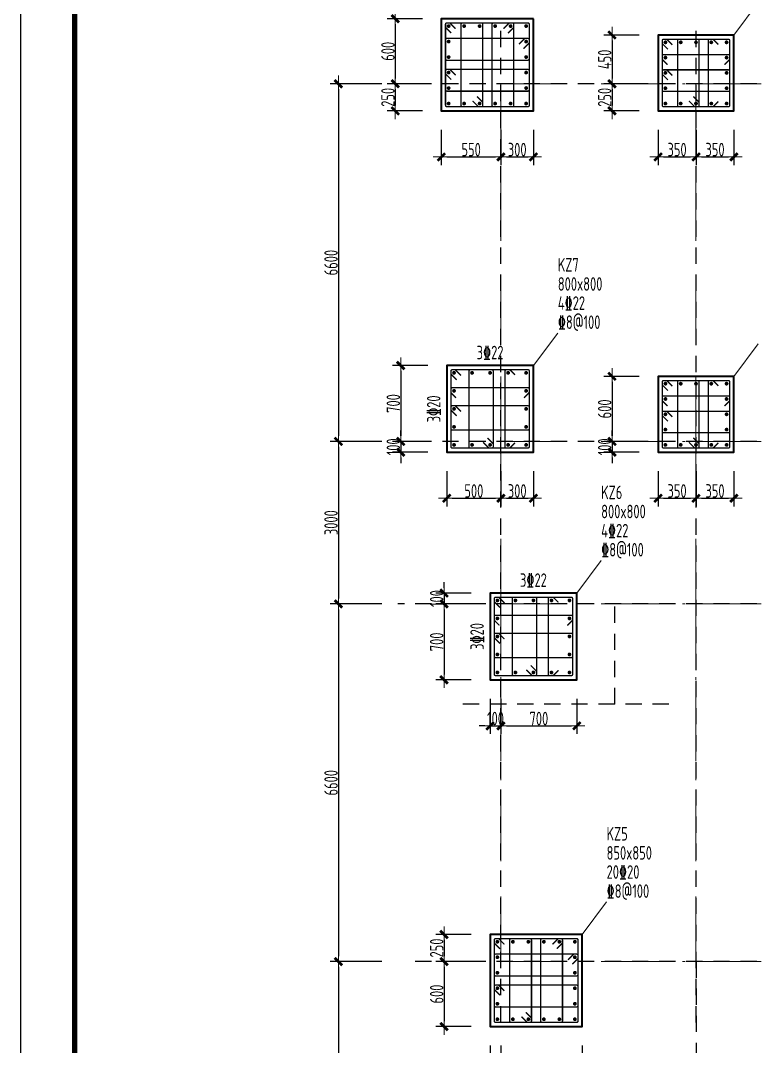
# Model space of a CAD drawing. Header units: millimetres. Extents: x 539196 to 807275, y 431843 to 1156631.
# Drawn here: x 603403 to 617021, y 571892 to 590827 of the extents above; entities that cross this region are included whole.
import ezdxf
from ezdxf.enums import TextEntityAlignment as Align

# ---------------------------------------------------------------- set-up
doc = ezdxf.new("R2010")
doc.units = ezdxf.units.MM
doc.header["$MEASUREMENT"] = 0
for name, pattern in [('DOTE', [2.42, 2, -0.2, 0.02, -0.2]), ('点划线', [1850, 1200, -300, 50, -300]), ('虚线', [500, 300, -200])]:
    doc.linetypes.add(name, pattern=pattern)
doc.layers.add('DOTE', color=1, linetype='DOTE')
doc.layers.add('PUB_TITLE', color=4, linetype='Continuous')
for name, color, linetype, lineweight in [('柱原位标注', 7, 'Continuous', 18), ('柱尺寸标注', 3, 'Continuous', 18), ('柱标注引线', 2, 'Continuous', 18), ('柱箍筋', 1, 'Continuous', 25), ('柱纵筋', 1, 'Continuous', 70), ('柱集中标注', 2, 'Continuous', 18), ('砼柱', 2, 'Continuous', 35), ('网格', 9, '点划线', 18), ('轴线标注', 3, 'Continuous', 18)]:
    doc.layers.add(name, color=color, linetype=linetype, lineweight=lineweight)
doc.styles.add('样式 1', font='yjkeng.shx', dxfattribs={"width": 0.7, "bigfont": 'yjkchn.shx'})
doc.dimstyles.new('盈建科结构', dxfattribs={"dimscale": 100, "dimtxt": 2.5, "dimasz": 1, "dimexe": 1.5, "dimexo": 0.625, "dimgap": 0.1, "dimtad": 1, "dimdec": 0, "dimrnd": 1, "dimzin": 0, "dimdsep": 46, "dimtxsty": '样式 1', "dimblk": '_yjkbk', "dimblk1": 'ARCHTICK', "dimblk2": 'ARCHTICK', "dimcen": 0.09, "dimadec": 0, "dimazin": 0, "dimtfac": 1, "dimtdec": 4, "dimtix": 1, "dimtmove": 2, "dimatfit": 3, "dimfxl": 0, "dimtolj": 1, "dimtzin": 0, "dimarcsym": 0})

# ---------------------------------------------------------------- blocks, each defined once
blk = doc.blocks.new('_yjkbk')
blk.add_line((-1, 0), (1.5, 0))
blk.add_lwpolyline([(-0.7, -0.7, 0.5, 0.5, 0), (0.7, 0.7, 0.5, 0.5, 0)], format="xyseb")
blk = doc.blocks.new('*D1892')
at = {"layer": 'Defpoints', "color": 0}
for p in [(611168, 589159), (612268, 589159), (612268, 588309)]:
    blk.add_point(p, dxfattribs=at)
at = {"layer": '柱尺寸标注', "color": 0, "lineweight": -2}
for p, q in [((611168, 588809), (611168, 588159)), ((612268, 588809), (612268, 588159)), ((611268, 588309), (612168, 588309))]:
    blk.add_line(p, q, dxfattribs=at)
at = {"layer": '柱尺寸标注', "color": 0, "lineweight": -2, "xscale": 100, "yscale": 100, "zscale": 100, "rotation": 180}
blk.add_blockref('_yjkbk', (611168, 588309), dxfattribs=at)
at = {"layer": '柱尺寸标注', "color": 0, "lineweight": -2, "xscale": 100, "yscale": 100, "zscale": 100}
blk.add_blockref('_yjkbk', (612268, 588309), dxfattribs=at)
at = {"layer": '柱尺寸标注', "color": 0, "insert": (611718, 588444), "char_height": 250, "attachment_point": 5, "style": '样式 1'}
blk.add_mtext('\\A1;550', dxfattribs=at)
blk = doc.blocks.new('_ARCHTICK')
at = {"color": 0, "linetype": 'ByBlock', "const_width": 0.15}
blk.add_lwpolyline([(-0.5, -0.5), (0.5, 0.5)], dxfattribs=at)
blk = doc.blocks.new('*D1893')
at = {"layer": 'Defpoints', "color": 0}
for p in [(612268, 589159), (612868, 589159), (612868, 588309)]:
    blk.add_point(p, dxfattribs=at)
at = {"layer": '柱尺寸标注', "color": 0, "lineweight": -2}
for p, q in [((612268, 588809), (612268, 588159)), ((612868, 588809), (612868, 588159)), ((612368, 588309), (612768, 588309))]:
    blk.add_line(p, q, dxfattribs=at)
at = {"layer": '柱尺寸标注', "color": 0, "lineweight": -2, "xscale": 100, "yscale": 100, "zscale": 100, "rotation": 180}
blk.add_blockref('_yjkbk', (612268, 588309), dxfattribs=at)
at = {"layer": '柱尺寸标注', "color": 0, "lineweight": -2, "xscale": 100, "yscale": 100, "zscale": 100}
blk.add_blockref('_yjkbk', (612868, 588309), dxfattribs=at)
at = {"layer": '柱尺寸标注', "color": 0, "insert": (612568, 588444), "char_height": 250, "attachment_point": 5, "style": '样式 1'}
blk.add_mtext('\\A1;300', dxfattribs=at)
blk = doc.blocks.new('*D1894')
at = {"layer": 'Defpoints', "color": 0}
for p in [(611168, 590859), (610318, 589659), (611168, 589659)]:
    blk.add_point(p, dxfattribs=at)
at = {"layer": '柱尺寸标注', "color": 0, "lineweight": -2}
for p, q in [((610818, 590859), (610168, 590859)), ((610318, 590759), (610318, 589759)), ((610818, 589659), (610168, 589659))]:
    blk.add_line(p, q, dxfattribs=at)
at = {"layer": '柱尺寸标注', "color": 0, "lineweight": -2, "xscale": 100, "yscale": 100, "zscale": 100}
for p, rotation in [((610318, 590859), 90), ((610318, 589659), 270)]:
    blk.add_blockref('_yjkbk', p, dxfattribs=dict(at, rotation=rotation))
at = {"layer": '柱尺寸标注', "color": 0, "insert": (610183, 590259), "char_height": 250, "attachment_point": 5, "rotation": 90, "style": '样式 1'}
blk.add_mtext('\\A1;600', dxfattribs=at)
blk = doc.blocks.new('*D1895')
at = {"layer": 'Defpoints', "color": 0}
for p in [(611168, 589659), (610318, 589159), (611168, 589159)]:
    blk.add_point(p, dxfattribs=at)
at = {"layer": '柱尺寸标注', "color": 0, "lineweight": -2}
for p, q in [((610818, 589659), (610168, 589659)), ((610318, 589559), (610318, 589259)), ((610818, 589159), (610168, 589159))]:
    blk.add_line(p, q, dxfattribs=at)
at = {"layer": '柱尺寸标注', "color": 0, "lineweight": -2, "xscale": 100, "yscale": 100, "zscale": 100}
for p, rotation in [((610318, 589659), 90), ((610318, 589159), 270)]:
    blk.add_blockref('_yjkbk', p, dxfattribs=dict(at, rotation=rotation))
at = {"layer": '柱尺寸标注', "color": 0, "insert": (610183, 589409), "char_height": 250, "attachment_point": 5, "rotation": 90, "style": '样式 1'}
blk.add_mtext('\\A1;250', dxfattribs=at)
blk = doc.blocks.new('*D1896')
at = {"layer": 'Defpoints', "color": 0}
for p in [(612068, 572259), (612268, 572259), (612268, 571409)]:
    blk.add_point(p, dxfattribs=at)
at = {"layer": '柱尺寸标注', "color": 0, "lineweight": -2}
for p, q in [((612068, 571909), (612068, 571259)), ((612268, 571909), (612268, 571259)), ((611968, 571409), (611868, 571409)), ((612068, 571409), (612268, 571409)), ((612368, 571409), (612468, 571409))]:
    blk.add_line(p, q, dxfattribs=at)
at = {"layer": '柱尺寸标注', "color": 0, "lineweight": -2, "xscale": 100, "yscale": 100, "zscale": 100}
blk.add_blockref('_yjkbk', (612068, 571409), dxfattribs=at)
at = {"layer": '柱尺寸标注', "color": 0, "lineweight": -2, "xscale": 100, "yscale": 100, "zscale": 100, "rotation": 180}
blk.add_blockref('_yjkbk', (612268, 571409), dxfattribs=at)
at = {"layer": '柱尺寸标注', "color": 0, "insert": (612168, 571544), "char_height": 250, "attachment_point": 5, "style": '样式 1'}
blk.add_mtext('\\A1;100', dxfattribs=at)
blk = doc.blocks.new('*D1897')
at = {"layer": 'Defpoints', "color": 0}
for p in [(612268, 572259), (613768, 572259), (613768, 571409)]:
    blk.add_point(p, dxfattribs=at)
at = {"layer": '柱尺寸标注', "color": 0, "lineweight": -2}
for p, q in [((612268, 571909), (612268, 571259)), ((613768, 571909), (613768, 571259)), ((612368, 571409), (613668, 571409))]:
    blk.add_line(p, q, dxfattribs=at)
at = {"layer": '柱尺寸标注', "color": 0, "lineweight": -2, "xscale": 100, "yscale": 100, "zscale": 100, "rotation": 180}
blk.add_blockref('_yjkbk', (612268, 571409), dxfattribs=at)
at = {"layer": '柱尺寸标注', "color": 0, "lineweight": -2, "xscale": 100, "yscale": 100, "zscale": 100}
blk.add_blockref('_yjkbk', (613768, 571409), dxfattribs=at)
at = {"layer": '柱尺寸标注', "color": 0, "insert": (613018, 571544), "char_height": 250, "attachment_point": 5, "style": '样式 1'}
blk.add_mtext('\\A1;750', dxfattribs=at)
blk = doc.blocks.new('*D1898')
at = {"layer": 'Defpoints', "color": 0}
for p in [(612068, 573959), (611218, 573459), (612068, 573459)]:
    blk.add_point(p, dxfattribs=at)
at = {"layer": '柱尺寸标注', "color": 0, "lineweight": -2}
for p, q in [((611718, 573959), (611068, 573959)), ((611218, 573859), (611218, 573559)), ((611718, 573459), (611068, 573459))]:
    blk.add_line(p, q, dxfattribs=at)
at = {"layer": '柱尺寸标注', "color": 0, "lineweight": -2, "xscale": 100, "yscale": 100, "zscale": 100}
for p, rotation in [((611218, 573959), 90), ((611218, 573459), 270)]:
    blk.add_blockref('_yjkbk', p, dxfattribs=dict(at, rotation=rotation))
at = {"layer": '柱尺寸标注', "color": 0, "insert": (611083, 573709), "char_height": 250, "attachment_point": 5, "rotation": 90, "style": '样式 1'}
blk.add_mtext('\\A1;250', dxfattribs=at)
blk = doc.blocks.new('*D1899')
at = {"layer": 'Defpoints', "color": 0}
for p in [(612068, 573459), (611218, 572259), (612068, 572259)]:
    blk.add_point(p, dxfattribs=at)
at = {"layer": '柱尺寸标注', "color": 0, "lineweight": -2}
for p, q in [((611718, 573459), (611068, 573459)), ((611218, 573359), (611218, 572359)), ((611718, 572259), (611068, 572259))]:
    blk.add_line(p, q, dxfattribs=at)
at = {"layer": '柱尺寸标注', "color": 0, "lineweight": -2, "xscale": 100, "yscale": 100, "zscale": 100}
for p, rotation in [((611218, 573459), 90), ((611218, 572259), 270)]:
    blk.add_blockref('_yjkbk', p, dxfattribs=dict(at, rotation=rotation))
at = {"layer": '柱尺寸标注', "color": 0, "insert": (611083, 572859), "char_height": 250, "attachment_point": 5, "rotation": 90, "style": '样式 1'}
blk.add_mtext('\\A1;600', dxfattribs=at)
blk = doc.blocks.new('*D1900')
at = {"layer": 'Defpoints', "color": 0}
for p in [(612068, 578659), (612268, 578659), (612268, 577809)]:
    blk.add_point(p, dxfattribs=at)
at = {"layer": '柱尺寸标注', "color": 0, "lineweight": -2}
for p, q in [((612068, 578309), (612068, 577659)), ((612268, 578309), (612268, 577659)), ((611968, 577809), (611868, 577809)), ((612068, 577809), (612268, 577809)), ((612368, 577809), (612468, 577809))]:
    blk.add_line(p, q, dxfattribs=at)
at = {"layer": '柱尺寸标注', "color": 0, "lineweight": -2, "xscale": 100, "yscale": 100, "zscale": 100}
blk.add_blockref('_yjkbk', (612068, 577809), dxfattribs=at)
at = {"layer": '柱尺寸标注', "color": 0, "lineweight": -2, "xscale": 100, "yscale": 100, "zscale": 100, "rotation": 180}
blk.add_blockref('_yjkbk', (612268, 577809), dxfattribs=at)
at = {"layer": '柱尺寸标注', "color": 0, "insert": (612168, 577944), "char_height": 250, "attachment_point": 5, "style": '样式 1'}
blk.add_mtext('\\A1;100', dxfattribs=at)
blk = doc.blocks.new('*D1901')
at = {"layer": 'Defpoints', "color": 0}
for p in [(612268, 578659), (613668, 578659), (613668, 577809)]:
    blk.add_point(p, dxfattribs=at)
at = {"layer": '柱尺寸标注', "color": 0, "lineweight": -2}
for p, q in [((612268, 578309), (612268, 577659)), ((613668, 578309), (613668, 577659)), ((612368, 577809), (613568, 577809))]:
    blk.add_line(p, q, dxfattribs=at)
at = {"layer": '柱尺寸标注', "color": 0, "lineweight": -2, "xscale": 100, "yscale": 100, "zscale": 100, "rotation": 180}
blk.add_blockref('_yjkbk', (612268, 577809), dxfattribs=at)
at = {"layer": '柱尺寸标注', "color": 0, "lineweight": -2, "xscale": 100, "yscale": 100, "zscale": 100}
blk.add_blockref('_yjkbk', (613668, 577809), dxfattribs=at)
at = {"layer": '柱尺寸标注', "color": 0, "insert": (612968, 577944), "char_height": 250, "attachment_point": 5, "style": '样式 1'}
blk.add_mtext('\\A1;700', dxfattribs=at)
blk = doc.blocks.new('*D1902')
at = {"layer": 'Defpoints', "color": 0}
for p in [(612068, 580259), (611218, 580059), (612068, 580059)]:
    blk.add_point(p, dxfattribs=at)
at = {"layer": '柱尺寸标注', "color": 0, "lineweight": -2}
for p, q in [((611218, 580359), (611218, 580459)), ((611718, 580259), (611068, 580259)), ((611218, 580259), (611218, 580059)), ((611718, 580059), (611068, 580059)), ((611218, 579959), (611218, 579859))]:
    blk.add_line(p, q, dxfattribs=at)
at = {"layer": '柱尺寸标注', "color": 0, "lineweight": -2, "xscale": 100, "yscale": 100, "zscale": 100}
for p, rotation in [((611218, 580259), 270), ((611218, 580059), 90)]:
    blk.add_blockref('_yjkbk', p, dxfattribs=dict(at, rotation=rotation))
at = {"layer": '柱尺寸标注', "color": 0, "insert": (611083, 580159), "char_height": 250, "attachment_point": 5, "rotation": 90, "style": '样式 1'}
blk.add_mtext('\\A1;100', dxfattribs=at)
blk = doc.blocks.new('*D1903')
at = {"layer": 'Defpoints', "color": 0}
for p in [(612068, 580059), (611218, 578659), (612068, 578659)]:
    blk.add_point(p, dxfattribs=at)
at = {"layer": '柱尺寸标注', "color": 0, "lineweight": -2}
for p, q in [((611718, 580059), (611068, 580059)), ((611218, 579959), (611218, 578759)), ((611718, 578659), (611068, 578659))]:
    blk.add_line(p, q, dxfattribs=at)
at = {"layer": '柱尺寸标注', "color": 0, "lineweight": -2, "xscale": 100, "yscale": 100, "zscale": 100}
for p, rotation in [((611218, 580059), 90), ((611218, 578659), 270)]:
    blk.add_blockref('_yjkbk', p, dxfattribs=dict(at, rotation=rotation))
at = {"layer": '柱尺寸标注', "color": 0, "insert": (611083, 579359), "char_height": 250, "attachment_point": 5, "rotation": 90, "style": '样式 1'}
blk.add_mtext('\\A1;700', dxfattribs=at)
blk = doc.blocks.new('*D1904')
at = {"layer": 'Defpoints', "color": 0}
for p in [(611268, 582859), (612268, 582859), (612268, 582009)]:
    blk.add_point(p, dxfattribs=at)
at = {"layer": '柱尺寸标注', "color": 0, "lineweight": -2}
for p, q in [((611268, 582509), (611268, 581859)), ((612268, 582509), (612268, 581859)), ((611368, 582009), (612168, 582009))]:
    blk.add_line(p, q, dxfattribs=at)
at = {"layer": '柱尺寸标注', "color": 0, "lineweight": -2, "xscale": 100, "yscale": 100, "zscale": 100, "rotation": 180}
blk.add_blockref('_yjkbk', (611268, 582009), dxfattribs=at)
at = {"layer": '柱尺寸标注', "color": 0, "lineweight": -2, "xscale": 100, "yscale": 100, "zscale": 100}
blk.add_blockref('_yjkbk', (612268, 582009), dxfattribs=at)
at = {"layer": '柱尺寸标注', "color": 0, "insert": (611768, 582144), "char_height": 250, "attachment_point": 5, "style": '样式 1'}
blk.add_mtext('\\A1;500', dxfattribs=at)
blk = doc.blocks.new('*D1905')
at = {"layer": 'Defpoints', "color": 0}
for p in [(612268, 582859), (612868, 582859), (612868, 582009)]:
    blk.add_point(p, dxfattribs=at)
at = {"layer": '柱尺寸标注', "color": 0, "lineweight": -2}
for p, q in [((612268, 582509), (612268, 581859)), ((612868, 582509), (612868, 581859)), ((612368, 582009), (612768, 582009))]:
    blk.add_line(p, q, dxfattribs=at)
at = {"layer": '柱尺寸标注', "color": 0, "lineweight": -2, "xscale": 100, "yscale": 100, "zscale": 100, "rotation": 180}
blk.add_blockref('_yjkbk', (612268, 582009), dxfattribs=at)
at = {"layer": '柱尺寸标注', "color": 0, "lineweight": -2, "xscale": 100, "yscale": 100, "zscale": 100}
blk.add_blockref('_yjkbk', (612868, 582009), dxfattribs=at)
at = {"layer": '柱尺寸标注', "color": 0, "insert": (612568, 582144), "char_height": 250, "attachment_point": 5, "style": '样式 1'}
blk.add_mtext('\\A1;300', dxfattribs=at)
blk = doc.blocks.new('*D1906')
at = {"layer": 'Defpoints', "color": 0}
for p in [(611268, 584459), (610418, 583059), (611268, 583059)]:
    blk.add_point(p, dxfattribs=at)
at = {"layer": '柱尺寸标注', "color": 0, "lineweight": -2}
for p, q in [((610918, 584459), (610268, 584459)), ((610418, 584359), (610418, 583159)), ((610918, 583059), (610268, 583059))]:
    blk.add_line(p, q, dxfattribs=at)
at = {"layer": '柱尺寸标注', "color": 0, "lineweight": -2, "xscale": 100, "yscale": 100, "zscale": 100}
for p, rotation in [((610418, 584459), 90), ((610418, 583059), 270)]:
    blk.add_blockref('_yjkbk', p, dxfattribs=dict(at, rotation=rotation))
at = {"layer": '柱尺寸标注', "color": 0, "insert": (610283, 583759), "char_height": 250, "attachment_point": 5, "rotation": 90, "style": '样式 1'}
blk.add_mtext('\\A1;700', dxfattribs=at)
blk = doc.blocks.new('*D1907')
at = {"layer": 'Defpoints', "color": 0}
for p in [(611268, 583059), (610418, 582859), (611268, 582859)]:
    blk.add_point(p, dxfattribs=at)
at = {"layer": '柱尺寸标注', "color": 0, "lineweight": -2}
for p, q in [((610418, 583159), (610418, 583259)), ((610918, 583059), (610268, 583059)), ((610418, 583059), (610418, 582859)), ((610918, 582859), (610268, 582859)), ((610418, 582759), (610418, 582659))]:
    blk.add_line(p, q, dxfattribs=at)
at = {"layer": '柱尺寸标注', "color": 0, "lineweight": -2, "xscale": 100, "yscale": 100, "zscale": 100}
for p, rotation in [((610418, 583059), 270), ((610418, 582859), 90)]:
    blk.add_blockref('_yjkbk', p, dxfattribs=dict(at, rotation=rotation))
at = {"layer": '柱尺寸标注', "color": 0, "insert": (610283, 582959), "char_height": 250, "attachment_point": 5, "rotation": 90, "style": '样式 1'}
blk.add_mtext('\\A1;100', dxfattribs=at)
blk = doc.blocks.new('*D1908')
at = {"layer": 'Defpoints', "color": 0}
for p in [(615168, 582859), (615868, 582859), (615868, 582009)]:
    blk.add_point(p, dxfattribs=at)
at = {"layer": '柱尺寸标注', "color": 0, "lineweight": -2}
for p, q in [((615168, 582509), (615168, 581859)), ((615868, 582509), (615868, 581859)), ((615268, 582009), (615768, 582009))]:
    blk.add_line(p, q, dxfattribs=at)
at = {"layer": '柱尺寸标注', "color": 0, "lineweight": -2, "xscale": 100, "yscale": 100, "zscale": 100, "rotation": 180}
blk.add_blockref('_yjkbk', (615168, 582009), dxfattribs=at)
at = {"layer": '柱尺寸标注', "color": 0, "lineweight": -2, "xscale": 100, "yscale": 100, "zscale": 100}
blk.add_blockref('_yjkbk', (615868, 582009), dxfattribs=at)
at = {"layer": '柱尺寸标注', "color": 0, "insert": (615518, 582144), "char_height": 250, "attachment_point": 5, "style": '样式 1'}
blk.add_mtext('\\A1;350', dxfattribs=at)
blk = doc.blocks.new('*D1909')
at = {"layer": 'Defpoints', "color": 0}
for p in [(615868, 582859), (616568, 582859), (616568, 582009)]:
    blk.add_point(p, dxfattribs=at)
at = {"layer": '柱尺寸标注', "color": 0, "lineweight": -2}
for p, q in [((615868, 582509), (615868, 581859)), ((616568, 582509), (616568, 581859)), ((615968, 582009), (616468, 582009))]:
    blk.add_line(p, q, dxfattribs=at)
at = {"layer": '柱尺寸标注', "color": 0, "lineweight": -2, "xscale": 100, "yscale": 100, "zscale": 100, "rotation": 180}
blk.add_blockref('_yjkbk', (615868, 582009), dxfattribs=at)
at = {"layer": '柱尺寸标注', "color": 0, "lineweight": -2, "xscale": 100, "yscale": 100, "zscale": 100}
blk.add_blockref('_yjkbk', (616568, 582009), dxfattribs=at)
at = {"layer": '柱尺寸标注', "color": 0, "insert": (616218, 582144), "char_height": 250, "attachment_point": 5, "style": '样式 1'}
blk.add_mtext('\\A1;350', dxfattribs=at)
blk = doc.blocks.new('*D1910')
at = {"layer": 'Defpoints', "color": 0}
for p in [(615168, 584259), (614318, 583059), (615168, 583059)]:
    blk.add_point(p, dxfattribs=at)
at = {"layer": '柱尺寸标注', "color": 0, "lineweight": -2}
for p, q in [((614818, 584259), (614168, 584259)), ((614318, 584159), (614318, 583159)), ((614818, 583059), (614168, 583059))]:
    blk.add_line(p, q, dxfattribs=at)
at = {"layer": '柱尺寸标注', "color": 0, "lineweight": -2, "xscale": 100, "yscale": 100, "zscale": 100}
for p, rotation in [((614318, 584259), 90), ((614318, 583059), 270)]:
    blk.add_blockref('_yjkbk', p, dxfattribs=dict(at, rotation=rotation))
at = {"layer": '柱尺寸标注', "color": 0, "insert": (614183, 583659), "char_height": 250, "attachment_point": 5, "rotation": 90, "style": '样式 1'}
blk.add_mtext('\\A1;600', dxfattribs=at)
blk = doc.blocks.new('*D1911')
at = {"layer": 'Defpoints', "color": 0}
for p in [(615168, 583059), (614318, 582859), (615168, 582859)]:
    blk.add_point(p, dxfattribs=at)
at = {"layer": '柱尺寸标注', "color": 0, "lineweight": -2}
for p, q in [((614318, 583159), (614318, 583259)), ((614818, 583059), (614168, 583059)), ((614318, 583059), (614318, 582859)), ((614818, 582859), (614168, 582859)), ((614318, 582759), (614318, 582659))]:
    blk.add_line(p, q, dxfattribs=at)
at = {"layer": '柱尺寸标注', "color": 0, "lineweight": -2, "xscale": 100, "yscale": 100, "zscale": 100}
for p, rotation in [((614318, 583059), 270), ((614318, 582859), 90)]:
    blk.add_blockref('_yjkbk', p, dxfattribs=dict(at, rotation=rotation))
at = {"layer": '柱尺寸标注', "color": 0, "insert": (614183, 582959), "char_height": 250, "attachment_point": 5, "rotation": 90, "style": '样式 1'}
blk.add_mtext('\\A1;100', dxfattribs=at)
blk = doc.blocks.new('*D1912')
at = {"layer": 'Defpoints', "color": 0}
for p in [(615168, 589159), (615868, 589159), (615868, 588309)]:
    blk.add_point(p, dxfattribs=at)
at = {"layer": '柱尺寸标注', "color": 0, "lineweight": -2}
for p, q in [((615168, 588809), (615168, 588159)), ((615868, 588809), (615868, 588159)), ((615268, 588309), (615768, 588309))]:
    blk.add_line(p, q, dxfattribs=at)
at = {"layer": '柱尺寸标注', "color": 0, "lineweight": -2, "xscale": 100, "yscale": 100, "zscale": 100, "rotation": 180}
blk.add_blockref('_yjkbk', (615168, 588309), dxfattribs=at)
at = {"layer": '柱尺寸标注', "color": 0, "lineweight": -2, "xscale": 100, "yscale": 100, "zscale": 100}
blk.add_blockref('_yjkbk', (615868, 588309), dxfattribs=at)
at = {"layer": '柱尺寸标注', "color": 0, "insert": (615518, 588444), "char_height": 250, "attachment_point": 5, "style": '样式 1'}
blk.add_mtext('\\A1;350', dxfattribs=at)
blk = doc.blocks.new('*D1913')
at = {"layer": 'Defpoints', "color": 0}
for p in [(615868, 589159), (616568, 589159), (616568, 588309)]:
    blk.add_point(p, dxfattribs=at)
at = {"layer": '柱尺寸标注', "color": 0, "lineweight": -2}
for p, q in [((615868, 588809), (615868, 588159)), ((616568, 588809), (616568, 588159)), ((615968, 588309), (616468, 588309))]:
    blk.add_line(p, q, dxfattribs=at)
at = {"layer": '柱尺寸标注', "color": 0, "lineweight": -2, "xscale": 100, "yscale": 100, "zscale": 100, "rotation": 180}
blk.add_blockref('_yjkbk', (615868, 588309), dxfattribs=at)
at = {"layer": '柱尺寸标注', "color": 0, "lineweight": -2, "xscale": 100, "yscale": 100, "zscale": 100}
blk.add_blockref('_yjkbk', (616568, 588309), dxfattribs=at)
at = {"layer": '柱尺寸标注', "color": 0, "insert": (616218, 588444), "char_height": 250, "attachment_point": 5, "style": '样式 1'}
blk.add_mtext('\\A1;350', dxfattribs=at)
blk = doc.blocks.new('*D1914')
at = {"layer": 'Defpoints', "color": 0}
for p in [(615168, 590559), (614318, 589659), (615168, 589659)]:
    blk.add_point(p, dxfattribs=at)
at = {"layer": '柱尺寸标注', "color": 0, "lineweight": -2}
for p, q in [((614818, 590559), (614168, 590559)), ((614318, 590459), (614318, 589759)), ((614818, 589659), (614168, 589659))]:
    blk.add_line(p, q, dxfattribs=at)
at = {"layer": '柱尺寸标注', "color": 0, "lineweight": -2, "xscale": 100, "yscale": 100, "zscale": 100}
for p, rotation in [((614318, 590559), 90), ((614318, 589659), 270)]:
    blk.add_blockref('_yjkbk', p, dxfattribs=dict(at, rotation=rotation))
at = {"layer": '柱尺寸标注', "color": 0, "insert": (614183, 590109), "char_height": 250, "attachment_point": 5, "rotation": 90, "style": '样式 1'}
blk.add_mtext('\\A1;450', dxfattribs=at)
blk = doc.blocks.new('*D1915')
at = {"layer": 'Defpoints', "color": 0}
for p in [(615168, 589659), (614318, 589159), (615168, 589159)]:
    blk.add_point(p, dxfattribs=at)
at = {"layer": '柱尺寸标注', "color": 0, "lineweight": -2}
for p, q in [((614818, 589659), (614168, 589659)), ((614318, 589559), (614318, 589259)), ((614818, 589159), (614168, 589159))]:
    blk.add_line(p, q, dxfattribs=at)
at = {"layer": '柱尺寸标注', "color": 0, "lineweight": -2, "xscale": 100, "yscale": 100, "zscale": 100}
for p, rotation in [((614318, 589659), 90), ((614318, 589159), 270)]:
    blk.add_blockref('_yjkbk', p, dxfattribs=dict(at, rotation=rotation))
at = {"layer": '柱尺寸标注', "color": 0, "insert": (614183, 589409), "char_height": 250, "attachment_point": 5, "rotation": 90, "style": '样式 1'}
blk.add_mtext('\\A1;250', dxfattribs=at)
blk = doc.blocks.new('*D2117')
at = {"layer": 'Defpoints', "color": 0}
for p in [(615868, 592659), (612268, 589659), (615868, 589659)]:
    blk.add_point(p, dxfattribs=at)
at = {"layer": '轴线标注', "color": 0, "lineweight": -2}
for p, q in [((612268, 591859), (612268, 592809)), ((615868, 591859), (615868, 592809)), ((612368, 592659), (615768, 592659))]:
    blk.add_line(p, q, dxfattribs=at)
at = {"layer": '轴线标注', "color": 0, "lineweight": -2, "xscale": 100, "yscale": 100, "zscale": 100, "rotation": 180}
blk.add_blockref('_yjkbk', (612268, 592659), dxfattribs=at)
at = {"layer": '轴线标注', "color": 0, "lineweight": -2, "xscale": 100, "yscale": 100, "zscale": 100}
blk.add_blockref('_yjkbk', (615868, 592659), dxfattribs=at)
at = {"layer": '轴线标注', "color": 0, "insert": (614068, 592794), "char_height": 250, "attachment_point": 5, "style": '样式 1'}
blk.add_mtext('\\A1;3600', dxfattribs=at)
blk = doc.blocks.new('*D2119')
at = {"layer": 'Defpoints', "color": 0}
for p in [(619668, 592659), (615868, 589659), (619668, 589659)]:
    blk.add_point(p, dxfattribs=at)
at = {"layer": '轴线标注', "color": 0, "lineweight": -2}
for p, q in [((615868, 591859), (615868, 592809)), ((619668, 591859), (619668, 592809)), ((615968, 592659), (619568, 592659))]:
    blk.add_line(p, q, dxfattribs=at)
at = {"layer": '轴线标注', "color": 0, "lineweight": -2, "xscale": 100, "yscale": 100, "zscale": 100, "rotation": 180}
blk.add_blockref('_yjkbk', (615868, 592659), dxfattribs=at)
at = {"layer": '轴线标注', "color": 0, "lineweight": -2, "xscale": 100, "yscale": 100, "zscale": 100}
blk.add_blockref('_yjkbk', (619668, 592659), dxfattribs=at)
at = {"layer": '轴线标注', "color": 0, "insert": (617768, 592794), "char_height": 250, "attachment_point": 5, "style": '样式 1'}
blk.add_mtext('\\A1;3800', dxfattribs=at)
blk = doc.blocks.new('*D2136')
at = {"layer": 'Defpoints', "color": 0}
for p in [(612268, 589659), (609268, 583059), (612268, 583059)]:
    blk.add_point(p, dxfattribs=at)
at = {"layer": '轴线标注', "color": 0, "lineweight": -2}
for p, q in [((610068, 589659), (609118, 589659)), ((609268, 589559), (609268, 583159)), ((610068, 583059), (609118, 583059))]:
    blk.add_line(p, q, dxfattribs=at)
at = {"layer": '轴线标注', "color": 0, "lineweight": -2, "xscale": 100, "yscale": 100, "zscale": 100}
for p, rotation in [((609268, 589659), 90), ((609268, 583059), 270)]:
    blk.add_blockref('_yjkbk', p, dxfattribs=dict(at, rotation=rotation))
at = {"layer": '轴线标注', "color": 0, "insert": (609133, 586359), "char_height": 250, "attachment_point": 5, "rotation": 90, "style": '样式 1'}
blk.add_mtext('\\A1;6600', dxfattribs=at)
blk = doc.blocks.new('*D2138')
at = {"layer": 'Defpoints', "color": 0}
for p in [(612268, 583059), (609268, 580059), (612268, 580059)]:
    blk.add_point(p, dxfattribs=at)
at = {"layer": '轴线标注', "color": 0, "lineweight": -2}
for p, q in [((610068, 583059), (609118, 583059)), ((609268, 582959), (609268, 580159)), ((610068, 580059), (609118, 580059))]:
    blk.add_line(p, q, dxfattribs=at)
at = {"layer": '轴线标注', "color": 0, "lineweight": -2, "xscale": 100, "yscale": 100, "zscale": 100}
for p, rotation in [((609268, 583059), 90), ((609268, 580059), 270)]:
    blk.add_blockref('_yjkbk', p, dxfattribs=dict(at, rotation=rotation))
at = {"layer": '轴线标注', "color": 0, "insert": (609133, 581559), "char_height": 250, "attachment_point": 5, "rotation": 90, "style": '样式 1'}
blk.add_mtext('\\A1;3000', dxfattribs=at)
blk = doc.blocks.new('*D2140')
at = {"layer": 'Defpoints', "color": 0}
for p in [(612268, 580059), (609268, 573459), (612268, 573459)]:
    blk.add_point(p, dxfattribs=at)
at = {"layer": '轴线标注', "color": 0, "lineweight": -2}
for p, q in [((610068, 580059), (609118, 580059)), ((609268, 579959), (609268, 573559)), ((610068, 573459), (609118, 573459))]:
    blk.add_line(p, q, dxfattribs=at)
at = {"layer": '轴线标注', "color": 0, "lineweight": -2, "xscale": 100, "yscale": 100, "zscale": 100}
for p, rotation in [((609268, 580059), 90), ((609268, 573459), 270)]:
    blk.add_blockref('_yjkbk', p, dxfattribs=dict(at, rotation=rotation))
at = {"layer": '轴线标注', "color": 0, "insert": (609133, 576759), "char_height": 250, "attachment_point": 5, "rotation": 90, "style": '样式 1'}
blk.add_mtext('\\A1;6600', dxfattribs=at)
blk = doc.blocks.new('*D2142')
at = {"layer": 'Defpoints', "color": 0}
for p in [(612268, 573459), (609268, 552459), (612268, 552459)]:
    blk.add_point(p, dxfattribs=at)
at = {"layer": '轴线标注', "color": 0, "lineweight": -2}
for p, q in [((610068, 573459), (609118, 573459)), ((609268, 573359), (609268, 552559)), ((610068, 552459), (609118, 552459))]:
    blk.add_line(p, q, dxfattribs=at)
at = {"layer": '轴线标注', "color": 0, "lineweight": -2, "xscale": 100, "yscale": 100, "zscale": 100}
for p, rotation in [((609268, 573459), 90), ((609268, 552459), 270)]:
    blk.add_blockref('_yjkbk', p, dxfattribs=dict(at, rotation=rotation))
at = {"layer": '轴线标注', "color": 0, "insert": (609133, 562959), "char_height": 250, "attachment_point": 5, "rotation": 90, "style": '样式 1'}
blk.add_mtext('\\A1;21000', dxfattribs=at)
blk = doc.blocks.new('jzzw')
at = {"layer": 'DOTE', "color": 1, "linetype": '虚线'}
for p, q in [((913786, 872027), (913786, 890469)), ((913786, 872027), (913786, 890469)), ((917386, 872027), (917386, 890469)), ((952506, 889349), (912186, 889349)), ((952506, 889349), (912186, 889349)), ((952506, 889349), (912186, 889349)), ((952506, 889349), (912186, 889349)), ((952506, 882749), (911886, 882749)), ((952506, 879749), (911886, 879749)), ((915886, 877899), (915886, 879749)), ((916886, 877899), (912886, 877899)), ((952506, 873149), (912186, 873149)), ((917386, 873149), (917386, 834829))]:
    blk.add_line(p, q, dxfattribs=at)

msp = doc.modelspace()

# ---------------------------------------------------------------- linework, layer by layer
at = {"layer": 'PUB_TITLE'}
msp.add_lwpolyline([(603402.6, 515943), (662802.6, 515943), (662802.6, 600043), (603402.6, 600043)], close=True, dxfattribs=at)
at = {"layer": 'PUB_TITLE', "const_width": 100}
msp.add_lwpolyline([(604402.6, 516943), (661802.6, 516943), (661802.6, 597543), (604402.6, 597543)], close=True, dxfattribs=at)
at = {"layer": '柱标注引线'}
for p, q in [((616567.6, 590559.2), (617017.6, 591159.2)), ((612867.6, 584459.2), (613317.6, 585059.2)), ((616567.6, 584259.2), (617017.6, 584859.2)), ((613667.6, 580259.2), (614117.6, 580859.2)), ((613767.6, 573959.2), (614217.6, 574559.2))]:
    msp.add_line(p, q, dxfattribs=at)
at = {"layer": '柱箍筋', "const_width": 25}
for points in [[(611431.6, 590676.5), (611333.4, 590774.8, 0.1989124), (611316.6, 590781.7), (611268.8, 590781.7, 0.4142136), (611245.1, 590758), (611245.1, 589260.5, 0.4142136), (611268.8, 589236.7), (612766.3, 589236.7, 0.4142136), (612790.1, 589260.5), (612790.1, 590758, 0.4142136), (612766.3, 590781.7), (611268.8, 590781.7, 0.4142136), (611245.1, 590758), (611245.1, 590710.2, 0.1989124), (611252, 590693.5), (611350.3, 590595.2)], [(611745.5, 589342), (611843.8, 589243.7, 0.1989124), (611860.6, 589236.7), (611908.3, 589236.7, 0.4142136), (611932.1, 589260.5), (611932.1, 590758, 0.4142136), (611908.3, 590781.7), (611554.8, 590781.7, 0.4142136), (611531.1, 590758), (611531.1, 589260.5, 0.4142136), (611554.8, 589236.7), (611908.3, 589236.7, 0.4142136), (611932.1, 589260.5), (611932.1, 589308.2, 0.1989124), (611925.1, 589325), (611826.9, 589423.3)], [(612317.5, 590676.5), (612415.8, 590774.8, -0.1989124), (612432.6, 590781.7), (612480.3, 590781.7, -0.4142136), (612504.1, 590758), (612504.1, 589260.5, -0.4142136), (612480.3, 589236.7), (612126.8, 589236.7, -0.4142136), (612103.1, 589260.5), (612103.1, 590758, -0.4142136), (612126.8, 590781.7), (612480.3, 590781.7, -0.4142136), (612504.1, 590758), (612504.1, 590710.2, -0.1989124), (612497.1, 590693.5), (612398.9, 590595.2)], [(612684.9, 590309.2), (612783.1, 590407.5, 0.1989124), (612790.1, 590424.2), (612790.1, 590472, 0.4142136), (612766.3, 590495.7), (611268.8, 590495.7, 0.4142136), (611245.1, 590472), (611245.1, 590118.5, 0.4142136), (611268.8, 590094.7), (612766.3, 590094.7, 0.4142136), (612790.1, 590118.5), (612790.1, 590472, 0.4142136), (612766.3, 590495.7), (612718.6, 590495.7, 0.1989124), (612701.8, 590488.8), (612603.5, 590390.5)], [(615431.6, 590376.5), (615333.4, 590474.8, 0.1989124), (615316.6, 590481.7), (615268.8, 590481.7, 0.4142136), (615245.1, 590458), (615245.1, 589260.5, 0.4142136), (615268.8, 589236.7), (616466.3, 589236.7, 0.4142136), (616490.1, 589260.5), (616490.1, 590458, 0.4142136), (616466.3, 590481.7), (615268.8, 590481.7, 0.4142136), (615245.1, 590458), (615245.1, 590410.2, 0.1989124), (615252, 590393.5), (615350.3, 590295.2)], [(615738.5, 589342), (615836.8, 589243.7, 0.1989124), (615853.6, 589236.7), (615901.3, 589236.7, 0.4142136), (615925.1, 589260.5), (615925.1, 590458, 0.4142136), (615901.3, 590481.7), (615551.3, 590481.7, 0.4142136), (615527.6, 590458), (615527.6, 589260.5, 0.4142136), (615551.3, 589236.7), (615901.3, 589236.7, 0.4142136), (615925.1, 589260.5), (615925.1, 589308.2, 0.1989124), (615918.1, 589325), (615819.9, 589423.3)], [(616279.1, 589332.1), (616190.7, 589243.7, -0.131362), (616164.1, 589236.7), (616116.3, 589236.7, -0.4142136), (616092.6, 589260.5), (616092.6, 590458, -0.4142136), (616116.3, 590481.7), (616164.1, 590481.7, -0.131362), (616190.7, 590474.8), (616279.1, 590386.4)], [(615340.4, 590012.7), (615252, 590101.1, -0.131362), (615245.1, 590127.7), (615245.1, 590175.5, -0.4142136), (615268.8, 590199.2), (616466.3, 590199.2, -0.4142136), (616490.1, 590175.5), (616490.1, 590127.7, -0.131362), (616483.1, 590101.1), (616394.7, 590012.7)], [(611350.3, 589737.2), (611252, 589835.5, -0.1989124), (611245.1, 589852.2), (611245.1, 589900, -0.4142136), (611268.8, 589923.7), (612766.3, 589923.7, -0.4142136), (612790.1, 589900), (612790.1, 589546.5, -0.4142136), (612766.3, 589522.7), (611268.8, 589522.7, -0.4142136), (611245.1, 589546.5), (611245.1, 589900, -0.4142136), (611268.8, 589923.7), (611316.6, 589923.7, -0.1989124), (611333.4, 589916.8), (611431.6, 589818.5)], [(615350.3, 589730.2), (615252, 589828.5, -0.1989124), (615245.1, 589845.2), (615245.1, 589893, -0.4142136), (615268.8, 589916.7), (616466.3, 589916.7, -0.4142136), (616490.1, 589893), (616490.1, 589543, -0.4142136), (616466.3, 589519.2), (615268.8, 589519.2, -0.4142136), (615245.1, 589543), (615245.1, 589893, -0.4142136), (615268.8, 589916.7), (615316.6, 589916.7, -0.1989124), (615333.4, 589909.8), (615431.6, 589811.5)], [(611531.6, 584276.5), (611433.4, 584374.8, 0.1989124), (611416.6, 584381.7), (611368.8, 584381.7, 0.4142136), (611345.1, 584358), (611345.1, 582960.5, 0.4142136), (611368.8, 582936.7), (612766.3, 582936.7, 0.4142136), (612790.1, 582960.5), (612790.1, 584358, 0.4142136), (612766.3, 584381.7), (611368.8, 584381.7, 0.4142136), (611345.1, 584358), (611345.1, 584310.2, 0.1989124), (611352, 584293.5), (611450.3, 584195.2)], [(611938.5, 583042), (612036.8, 582943.7, 0.1989124), (612053.6, 582936.7), (612101.3, 582936.7, 0.4142136), (612125.1, 582960.5), (612125.1, 584358, 0.4142136), (612101.3, 584381.7), (611701.3, 584381.7, 0.4142136), (611677.6, 584358), (611677.6, 582960.5, 0.4142136), (611701.3, 582936.7), (612101.3, 582936.7, 0.4142136), (612125.1, 582960.5), (612125.1, 583008.2, 0.1989124), (612118.1, 583025), (612019.9, 583123.3)], [(612529.1, 583032.1), (612440.7, 582943.7, -0.131362), (612414.1, 582936.7), (612366.3, 582936.7, -0.4142136), (612342.6, 582960.5), (612342.6, 584358, -0.4142136), (612366.3, 584381.7), (612414.1, 584381.7, -0.131362), (612440.7, 584374.8), (612529.1, 584286.4)], [(615431.6, 584076.5), (615333.4, 584174.8, 0.1989124), (615316.6, 584181.7), (615268.8, 584181.7, 0.4142136), (615245.1, 584158), (615245.1, 582960.5, 0.4142136), (615268.8, 582936.7), (616466.3, 582936.7, 0.4142136), (616490.1, 582960.5), (616490.1, 584158, 0.4142136), (616466.3, 584181.7), (615268.8, 584181.7, 0.4142136), (615245.1, 584158), (615245.1, 584110.2, 0.1989124), (615252, 584093.5), (615350.3, 583995.2)], [(615738.5, 583042), (615836.8, 582943.7, 0.1989124), (615853.6, 582936.7), (615901.3, 582936.7, 0.4142136), (615925.1, 582960.5), (615925.1, 584158, 0.4142136), (615901.3, 584181.7), (615551.3, 584181.7, 0.4142136), (615527.6, 584158), (615527.6, 582960.5, 0.4142136), (615551.3, 582936.7), (615901.3, 582936.7, 0.4142136), (615925.1, 582960.5), (615925.1, 583008.2, 0.1989124), (615918.1, 583025), (615819.9, 583123.3)], [(616279.1, 583032.1), (616190.7, 582943.7, -0.131362), (616164.1, 582936.7), (616116.3, 582936.7, -0.4142136), (616092.6, 582960.5), (616092.6, 584158, -0.4142136), (616116.3, 584181.7), (616164.1, 584181.7, -0.131362), (616190.7, 584174.8), (616279.1, 584086.4)], [(611440.4, 583862.7), (611352, 583951.1, -0.131362), (611345.1, 583977.7), (611345.1, 584025.5, -0.4142136), (611368.8, 584049.2), (612766.3, 584049.2, -0.4142136), (612790.1, 584025.5), (612790.1, 583977.7, -0.131362), (612783.1, 583951.1), (612694.7, 583862.7)], [(615340.4, 583712.7), (615252, 583801.1, -0.131362), (615245.1, 583827.7), (615245.1, 583875.5, -0.4142136), (615268.8, 583899.2), (616466.3, 583899.2, -0.4142136), (616490.1, 583875.5), (616490.1, 583827.7, -0.131362), (616483.1, 583801.1), (616394.7, 583712.7)], [(611450.3, 583530.2), (611352, 583628.5, -0.1989124), (611345.1, 583645.2), (611345.1, 583693, -0.4142136), (611368.8, 583716.7), (612766.3, 583716.7, -0.4142136), (612790.1, 583693), (612790.1, 583293, -0.4142136), (612766.3, 583269.2), (611368.8, 583269.2, -0.4142136), (611345.1, 583293), (611345.1, 583693, -0.4142136), (611368.8, 583716.7), (611416.6, 583716.7, -0.1989124), (611433.4, 583709.8), (611531.6, 583611.5)], [(615350.3, 583430.2), (615252, 583528.5, -0.1989124), (615245.1, 583545.2), (615245.1, 583593, -0.4142136), (615268.8, 583616.7), (616466.3, 583616.7, -0.4142136), (616490.1, 583593), (616490.1, 583243, -0.4142136), (616466.3, 583219.2), (615268.8, 583219.2, -0.4142136), (615245.1, 583243), (615245.1, 583593, -0.4142136), (615268.8, 583616.7), (615316.6, 583616.7, -0.1989124), (615333.4, 583609.8), (615431.6, 583511.5)], [(612331.6, 580076.5), (612233.4, 580174.8, 0.1989124), (612216.6, 580181.7), (612168.8, 580181.7, 0.4142136), (612145.1, 580158), (612145.1, 578760.5, 0.4142136), (612168.8, 578736.7), (613566.3, 578736.7, 0.4142136), (613590.1, 578760.5), (613590.1, 580158, 0.4142136), (613566.3, 580181.7), (612168.8, 580181.7, 0.4142136), (612145.1, 580158), (612145.1, 580110.2, 0.1989124), (612152, 580093.5), (612250.3, 579995.2)], [(612738.5, 578842), (612836.8, 578743.7, 0.1989124), (612853.6, 578736.7), (612901.3, 578736.7, 0.4142136), (612925.1, 578760.5), (612925.1, 580158, 0.4142136), (612901.3, 580181.7), (612501.3, 580181.7, 0.4142136), (612477.6, 580158), (612477.6, 578760.5, 0.4142136), (612501.3, 578736.7), (612901.3, 578736.7, 0.4142136), (612925.1, 578760.5), (612925.1, 578808.2, 0.1989124), (612918.1, 578825), (612819.9, 578923.3)], [(613329.1, 578832.1), (613240.7, 578743.7, -0.131362), (613214.1, 578736.7), (613166.3, 578736.7, -0.4142136), (613142.6, 578760.5), (613142.6, 580158, -0.4142136), (613166.3, 580181.7), (613214.1, 580181.7, -0.131362), (613240.7, 580174.8), (613329.1, 580086.4)], [(612240.4, 579662.7), (612152, 579751.1, -0.131362), (612145.1, 579777.7), (612145.1, 579825.5, -0.4142136), (612168.8, 579849.2), (613566.3, 579849.2, -0.4142136), (613590.1, 579825.5), (613590.1, 579777.7, -0.131362), (613583.1, 579751.1), (613494.7, 579662.7)], [(612250.3, 579330.2), (612152, 579428.5, -0.1989124), (612145.1, 579445.2), (612145.1, 579493, -0.4142136), (612168.8, 579516.7), (613566.3, 579516.7, -0.4142136), (613590.1, 579493), (613590.1, 579093, -0.4142136), (613566.3, 579069.2), (612168.8, 579069.2, -0.4142136), (612145.1, 579093), (612145.1, 579493, -0.4142136), (612168.8, 579516.7), (612216.6, 579516.7, -0.1989124), (612233.4, 579509.8), (612331.6, 579411.5)], [(612331.6, 573776.5), (612233.4, 573874.8, 0.1989124), (612216.6, 573881.7), (612168.8, 573881.7, 0.4142136), (612145.1, 573858), (612145.1, 572360.5, 0.4142136), (612168.8, 572336.7), (613666.3, 572336.7, 0.4142136), (613690.1, 572360.5), (613690.1, 573858, 0.4142136), (613666.3, 573881.7), (612168.8, 573881.7, 0.4142136), (612145.1, 573858), (612145.1, 573810.2, 0.1989124), (612152, 573793.5), (612250.3, 573695.2)], [(612645.5, 572442), (612743.8, 572343.7, 0.1989124), (612760.6, 572336.7), (612808.3, 572336.7, 0.4142136), (612832.1, 572360.5), (612832.1, 573858, 0.4142136), (612808.3, 573881.7), (612454.8, 573881.7, 0.4142136), (612431.1, 573858), (612431.1, 572360.5, 0.4142136), (612454.8, 572336.7), (612808.3, 572336.7, 0.4142136), (612832.1, 572360.5), (612832.1, 572408.2, 0.1989124), (612825.1, 572425), (612726.9, 572523.3)], [(613217.5, 573776.5), (613315.8, 573874.8, -0.1989124), (613332.6, 573881.7), (613380.3, 573881.7, -0.4142136), (613404.1, 573858), (613404.1, 572360.5, -0.4142136), (613380.3, 572336.7), (613026.8, 572336.7, -0.4142136), (613003.1, 572360.5), (613003.1, 573858, -0.4142136), (613026.8, 573881.7), (613380.3, 573881.7, -0.4142136), (613404.1, 573858), (613404.1, 573810.2, -0.1989124), (613397.1, 573793.5), (613298.9, 573695.2)], [(613584.9, 573409.2), (613683.1, 573507.5, 0.1989124), (613690.1, 573524.2), (613690.1, 573572, 0.4142136), (613666.3, 573595.7), (612168.8, 573595.7, 0.4142136), (612145.1, 573572), (612145.1, 573218.5, 0.4142136), (612168.8, 573194.7), (613666.3, 573194.7, 0.4142136), (613690.1, 573218.5), (613690.1, 573572, 0.4142136), (613666.3, 573595.7), (613618.6, 573595.7, 0.1989124), (613601.8, 573588.8), (613503.5, 573490.5)], [(612250.3, 572837.2), (612152, 572935.5, -0.1989124), (612145.1, 572952.2), (612145.1, 573000, -0.4142136), (612168.8, 573023.7), (613666.3, 573023.7, -0.4142136), (613690.1, 573000), (613690.1, 572646.5, -0.4142136), (613666.3, 572622.7), (612168.8, 572622.7, -0.4142136), (612145.1, 572646.5), (612145.1, 573000, -0.4142136), (612168.8, 573023.7), (612216.6, 573023.7, -0.1989124), (612233.4, 573016.8), (612331.6, 572918.5)]]:
    msp.add_lwpolyline(points, format="xyb", dxfattribs=at)
at = {"layer": '柱纵筋', "const_width": 35}
for points in [[(611320.1, 590724.2, 1), (611285.1, 590724.2, 1)], [(611606.1, 590724.2, 1), (611571.1, 590724.2, 1)], [(611892.1, 590724.2, 1), (611857.1, 590724.2, 1)], [(612178.1, 590724.2, 1), (612143.1, 590724.2, 1)], [(612464.1, 590724.2, 1), (612429.1, 590724.2, 1)], [(612750.1, 590724.2, 1), (612715.1, 590724.2, 1)], [(611320.1, 590438.2, 1), (611285.1, 590438.2, 1)], [(612750.1, 590438.2, 1), (612715.1, 590438.2, 1)], [(615320.1, 590424.2, 1), (615285.1, 590424.2, 1)], [(615602.6, 590424.2, 1), (615567.6, 590424.2, 1)], [(615885.1, 590424.2, 1), (615850.1, 590424.2, 1)], [(616167.6, 590424.2, 1), (616132.6, 590424.2, 1)], [(616450.1, 590424.2, 1), (616415.1, 590424.2, 1)], [(611320.1, 590152.2, 1), (611285.1, 590152.2, 1)], [(612750.1, 590152.2, 1), (612715.1, 590152.2, 1)], [(615320.1, 590141.7, 1), (615285.1, 590141.7, 1)], [(616450.1, 590141.7, 1), (616415.1, 590141.7, 1)], [(611320.1, 589866.2, 1), (611285.1, 589866.2, 1)], [(612750.1, 589866.2, 1), (612715.1, 589866.2, 1)], [(615320.1, 589859.2, 1), (615285.1, 589859.2, 1)], [(616450.1, 589859.2, 1), (616415.1, 589859.2, 1)], [(611320.1, 589580.2, 1), (611285.1, 589580.2, 1)], [(612750.1, 589580.2, 1), (612715.1, 589580.2, 1)], [(615320.1, 589576.7, 1), (615285.1, 589576.7, 1)], [(616450.1, 589576.7, 1), (616415.1, 589576.7, 1)], [(611320.1, 589294.2, 1), (611285.1, 589294.2, 1)], [(611606.1, 589294.2, 1), (611571.1, 589294.2, 1)], [(611892.1, 589294.2, 1), (611857.1, 589294.2, 1)], [(612178.1, 589294.2, 1), (612143.1, 589294.2, 1)], [(612464.1, 589294.2, 1), (612429.1, 589294.2, 1)], [(612750.1, 589294.2, 1), (612715.1, 589294.2, 1)], [(615320.1, 589294.2, 1), (615285.1, 589294.2, 1)], [(615602.6, 589294.2, 1), (615567.6, 589294.2, 1)], [(615885.1, 589294.2, 1), (615850.1, 589294.2, 1)], [(616167.6, 589294.2, 1), (616132.6, 589294.2, 1)], [(616450.1, 589294.2, 1), (616415.1, 589294.2, 1)], [(611420.1, 584324.2, 1), (611385.1, 584324.2, 1)], [(611752.6, 584324.2, 1), (611717.6, 584324.2, 1)], [(612085.1, 584324.2, 1), (612050.1, 584324.2, 1)], [(612417.6, 584324.2, 1), (612382.6, 584324.2, 1)], [(612750.1, 584324.2, 1), (612715.1, 584324.2, 1)], [(615320.1, 584124.2, 1), (615285.1, 584124.2, 1)], [(615602.6, 584124.2, 1), (615567.6, 584124.2, 1)], [(615885.1, 584124.2, 1), (615850.1, 584124.2, 1)], [(616167.6, 584124.2, 1), (616132.6, 584124.2, 1)], [(616450.1, 584124.2, 1), (616415.1, 584124.2, 1)], [(611420.1, 583991.7, 1), (611385.1, 583991.7, 1)], [(612750.1, 583991.7, 1), (612715.1, 583991.7, 1)], [(615320.1, 583841.7, 1), (615285.1, 583841.7, 1)], [(616450.1, 583841.7, 1), (616415.1, 583841.7, 1)], [(611420.1, 583659.2, 1), (611385.1, 583659.2, 1)], [(612750.1, 583659.2, 1), (612715.1, 583659.2, 1)], [(615320.1, 583559.2, 1), (615285.1, 583559.2, 1)], [(616450.1, 583559.2, 1), (616415.1, 583559.2, 1)], [(611420.1, 583326.7, 1), (611385.1, 583326.7, 1)], [(612750.1, 583326.7, 1), (612715.1, 583326.7, 1)], [(615320.1, 583276.7, 1), (615285.1, 583276.7, 1)], [(616450.1, 583276.7, 1), (616415.1, 583276.7, 1)], [(611420.1, 582994.2, 1), (611385.1, 582994.2, 1)], [(611752.6, 582994.2, 1), (611717.6, 582994.2, 1)], [(612085.1, 582994.2, 1), (612050.1, 582994.2, 1)], [(612417.6, 582994.2, 1), (612382.6, 582994.2, 1)], [(612750.1, 582994.2, 1), (612715.1, 582994.2, 1)], [(615320.1, 582994.2, 1), (615285.1, 582994.2, 1)], [(615602.6, 582994.2, 1), (615567.6, 582994.2, 1)], [(615885.1, 582994.2, 1), (615850.1, 582994.2, 1)], [(616167.6, 582994.2, 1), (616132.6, 582994.2, 1)], [(616450.1, 582994.2, 1), (616415.1, 582994.2, 1)], [(612220.1, 580124.2, 1), (612185.1, 580124.2, 1)], [(612552.6, 580124.2, 1), (612517.6, 580124.2, 1)], [(612885.1, 580124.2, 1), (612850.1, 580124.2, 1)], [(613217.6, 580124.2, 1), (613182.6, 580124.2, 1)], [(613550.1, 580124.2, 1), (613515.1, 580124.2, 1)], [(612220.1, 579791.7, 1), (612185.1, 579791.7, 1)], [(613550.1, 579791.7, 1), (613515.1, 579791.7, 1)], [(612220.1, 579459.2, 1), (612185.1, 579459.2, 1)], [(613550.1, 579459.2, 1), (613515.1, 579459.2, 1)], [(612220.1, 579126.7, 1), (612185.1, 579126.7, 1)], [(613550.1, 579126.7, 1), (613515.1, 579126.7, 1)], [(612220.1, 578794.2, 1), (612185.1, 578794.2, 1)], [(612552.6, 578794.2, 1), (612517.6, 578794.2, 1)], [(612885.1, 578794.2, 1), (612850.1, 578794.2, 1)], [(613217.6, 578794.2, 1), (613182.6, 578794.2, 1)], [(613550.1, 578794.2, 1), (613515.1, 578794.2, 1)], [(612220.1, 573824.2, 1), (612185.1, 573824.2, 1)], [(612506.1, 573824.2, 1), (612471.1, 573824.2, 1)], [(612792.1, 573824.2, 1), (612757.1, 573824.2, 1)], [(613078.1, 573824.2, 1), (613043.1, 573824.2, 1)], [(613364.1, 573824.2, 1), (613329.1, 573824.2, 1)], [(613650.1, 573824.2, 1), (613615.1, 573824.2, 1)], [(612220.1, 573538.2, 1), (612185.1, 573538.2, 1)], [(613650.1, 573538.2, 1), (613615.1, 573538.2, 1)], [(612220.1, 573252.2, 1), (612185.1, 573252.2, 1)], [(613650.1, 573252.2, 1), (613615.1, 573252.2, 1)], [(612220.1, 572966.2, 1), (612185.1, 572966.2, 1)], [(613650.1, 572966.2, 1), (613615.1, 572966.2, 1)], [(612220.1, 572680.2, 1), (612185.1, 572680.2, 1)], [(613650.1, 572680.2, 1), (613615.1, 572680.2, 1)], [(612220.1, 572394.2, 1), (612185.1, 572394.2, 1)], [(612506.1, 572394.2, 1), (612471.1, 572394.2, 1)], [(612792.1, 572394.2, 1), (612757.1, 572394.2, 1)], [(613078.1, 572394.2, 1), (613043.1, 572394.2, 1)], [(613364.1, 572394.2, 1), (613329.1, 572394.2, 1)], [(613650.1, 572394.2, 1), (613615.1, 572394.2, 1)]]:
    msp.add_lwpolyline(points, format="xyb", close=True, dxfattribs=at)
at = {"layer": '砼柱'}
for points in [[(612867.6, 590859.2), (611167.6, 590859.2), (611167.6, 589159.2), (612867.6, 589159.2)], [(616567.6, 590559.2), (615167.6, 590559.2), (615167.6, 589159.2), (616567.6, 589159.2)], [(612867.6, 584459.2), (611267.6, 584459.2), (611267.6, 582859.2), (612867.6, 582859.2)], [(616567.6, 584259.2), (615167.6, 584259.2), (615167.6, 582859.2), (616567.6, 582859.2)], [(613667.6, 580259.2), (612067.6, 580259.2), (612067.6, 578659.2), (613667.6, 578659.2)], [(613767.6, 573959.2), (612067.6, 573959.2), (612067.6, 572259.2), (613767.6, 572259.2)]]:
    msp.add_lwpolyline(points, close=True, dxfattribs=at)
at = {"layer": '网格'}
for p, q in [((612267.6, 583059.2), (612267.6, 589659.2)), ((612267.6, 589659.2), (615867.6, 589659.2)), ((615867.6, 583059.2), (615867.6, 589659.2)), ((615867.6, 589659.2), (619667.6, 589659.2)), ((612267.6, 580059.2), (612267.6, 583059.2)), ((612267.6, 583059.2), (615867.6, 583059.2)), ((615867.6, 580059.2), (615867.6, 583059.2)), ((615867.6, 583059.2), (619667.6, 583059.2)), ((612267.6, 573459.2), (612267.6, 580059.2)), ((612267.6, 580059.2), (615867.6, 580059.2)), ((615867.6, 573459.2), (615867.6, 580059.2)), ((615867.6, 580059.2), (619667.6, 580059.2)), ((612267.6, 573459.2), (615867.6, 573459.2)), ((615867.6, 573459.2), (619667.6, 573459.2))]:
    msp.add_line(p, q, dxfattribs=at)

# ---------------------------------------------------------------- block references
msp.add_blockref('jzzw', (-301518.2, -299689.7))

# ---------------------------------------------------------------- texts
at = {"layer": '柱原位标注', "linetype": 'Continuous', "style": '样式 1', "width": 0.7}
for p in [(612067.6, 584499.2), (612867.6, 580299.2)]:
    msp.add_text('3\x8422', height=250, dxfattribs=at).set_placement(p, align=Align.BOTTOM_CENTER)
for p in [(611227.6, 583659.2), (612027.6, 579459.2)]:
    msp.add_text('3\x8420', height=250, rotation=90, dxfattribs=at).set_placement(p, align=Align.BOTTOM_CENTER)
at = {"layer": '柱集中标注', "linetype": 'Continuous', "style": '样式 1', "width": 0.7}
for s, p in [('KZ7', (613317.6, 586117.5)), ('800x800', (613317.6, 585764.7)), ('4\x8422', (613317.6, 585412)), ('\x848@100', (613317.6, 585059.2)), ('KZ6', (614117.6, 581917.5)), ('800x800', (614117.6, 581564.7)), ('4\x8422', (614117.6, 581212)), ('\x848@100', (614117.6, 580859.2)), ('KZ5', (614217.6, 575617.5)), ('850x850', (614217.6, 575264.7)), ('20\x8420', (614217.6, 574912)), ('\x848@100', (614217.6, 574559.2))]:
    msp.add_text(s, height=250, dxfattribs=at).set_placement(p, align=Align.BOTTOM_LEFT)

# ---------------------------------------------------------------- dimensions: what is measured, and where the dimension line sits
at = {"layer": '柱尺寸标注'}
for p1, p2, picture, middle in [((611167.6, 590859.2), (611167.6, 589659.2), '*D1894', (610182.6, 590259.2)), ((615167.6, 590559.2), (615167.6, 589659.2), '*D1914', (614182.6, 590109.2)), ((611167.6, 589659.2), (611167.6, 589159.2), '*D1895', (610182.6, 589409.2)), ((615167.6, 589659.2), (615167.6, 589159.2), '*D1915', (614182.6, 589409.2)), ((611167.6, 589159.2), (612267.6, 589159.2), '*D1892', (611717.6, 588444.2)), ((612267.6, 589159.2), (612867.6, 589159.2), '*D1893', (612567.6, 588444.2)), ((615167.6, 589159.2), (615867.6, 589159.2), '*D1912', (615517.6, 588444.2)), ((615867.6, 589159.2), (616567.6, 589159.2), '*D1913', (616217.6, 588444.2)), ((611267.6, 584459.2), (611267.6, 583059.2), '*D1906', (610282.6, 583759.2)), ((615167.6, 584259.2), (615167.6, 583059.2), '*D1910', (614182.6, 583659.2)), ((611267.6, 583059.2), (611267.6, 582859.2), '*D1907', (610282.6, 582959.2)), ((615167.6, 583059.2), (615167.6, 582859.2), '*D1911', (614182.6, 582959.2)), ((611267.6, 582859.2), (612267.6, 582859.2), '*D1904', (611767.6, 582144.2)), ((612267.6, 582859.2), (612867.6, 582859.2), '*D1905', (612567.6, 582144.2)), ((615167.6, 582859.2), (615867.6, 582859.2), '*D1908', (615517.6, 582144.2)), ((615867.6, 582859.2), (616567.6, 582859.2), '*D1909', (616217.6, 582144.2)), ((612067.6, 580259.2), (612067.6, 580059.2), '*D1902', (611082.6, 580159.2)), ((612067.6, 580059.2), (612067.6, 578659.2), '*D1903', (611082.6, 579359.2)), ((612067.6, 578659.2), (612267.6, 578659.2), '*D1900', (612167.6, 577944.2)), ((612267.6, 578659.2), (613667.6, 578659.2), '*D1901', (612967.6, 577944.2)), ((612067.6, 573959.2), (612067.6, 573459.2), '*D1898', (611082.6, 573709.2)), ((612067.6, 573459.2), (612067.6, 572259.2), '*D1899', (611082.6, 572859.2)), ((612067.6, 572259.2), (612267.6, 572259.2), '*D1896', (612167.6, 571544.2)), ((612267.6, 572259.2), (613767.6, 572259.2), '*D1897', (613017.6, 571544.2))]:
    dim = msp.add_aligned_dim(p1=p1, p2=p2, distance=-850, dimstyle='盈建科结构', override={"dimscale": 100, "dimtxt": 2.5, "dimasz": 1, "dimexe": 1.5, "dimexo": 3.5, "dimgap": 0.1, "dimtad": 1, "dimlfac": 0.5, "dimrnd": 5, "dimdle": 0, "dimfxlon": 0}, dxfattribs=at)
    dim.commit()
    dim.dimension.update_dxf_attribs({"geometry": picture, "text_midpoint": middle})
at = {"layer": '轴线标注'}
for p1, p2, distance, picture, middle in [((612267.6, 589659.2), (615867.6, 589659.2), 3000, '*D2117', (614067.6, 592794.2)), ((615867.6, 589659.2), (619667.6, 589659.2), 3000, '*D2119', (617767.6, 592794.2)), ((612267.6, 589659.2), (612267.6, 583059.2), -3000, '*D2136', (609132.6, 586359.2)), ((612267.6, 583059.2), (612267.6, 580059.2), -3000, '*D2138', (609132.6, 581559.2)), ((612267.6, 580059.2), (612267.6, 573459.2), -3000, '*D2140', (609132.6, 576759.2)), ((612267.6, 573459.2), (612267.6, 552459.2), -3000, '*D2142', (609132.6, 562959.2))]:
    dim = msp.add_aligned_dim(p1=p1, p2=p2, distance=distance, dimstyle='盈建科结构', override={"dimscale": 100, "dimtxt": 2.5, "dimasz": 1, "dimexe": 1.5, "dimexo": 22, "dimgap": 0.1, "dimtad": 1, "dimlfac": 1, "dimrnd": 5, "dimdle": 0, "dimfxlon": 0}, dxfattribs=at)
    dim.commit()
    dim.dimension.update_dxf_attribs({"geometry": picture, "text_midpoint": middle})

doc.saveas('drawing.dxf')
